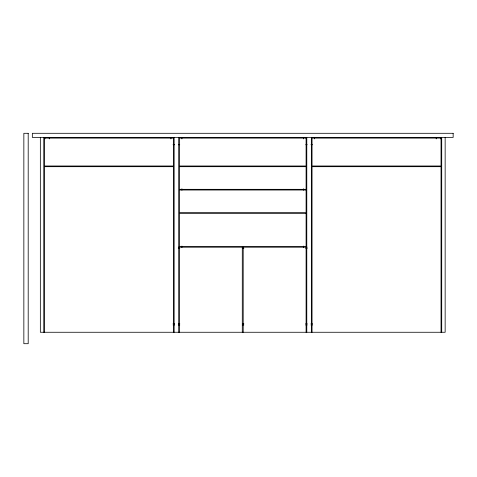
<?xml version="1.0" encoding="UTF-8"?>
<svg xmlns="http://www.w3.org/2000/svg" width="477" height="477" viewBox="0 0 477 477"><rect width="100%" height="100%" fill="white"/><g stroke="black" fill="none" stroke-linecap="round" stroke-linejoin="round"><path stroke-width="0.72" d="M173.044 144.734L174.552 144.734M178.285 144.734L179.734 144.734M305.751 144.734L307.2 144.734M310.932 144.734L312.447 144.734M178.309 247.193L307.176 247.193M178.309 248.332L179.799 248.332M242.37 248.332L243.86 248.332M305.691 248.332L307.176 248.332M173.044 323.805L174.528 323.805M178.309 323.805L179.799 323.805M242.37 323.805L243.86 323.805M305.691 323.805L307.176 323.805M310.956 323.805L312.447 323.805M173.044 324.95L174.558 324.95M178.279 324.95L179.799 324.95M242.37 324.95L243.86 324.95M305.691 324.95L307.206 324.95M310.926 324.95L312.447 324.95M445.148 137.412L445.148 332.266L40.342 332.266L40.342 137.412M441.714 137.412L441.714 332.266M441.028 332.266L441.028 166.688L312.041 166.688L312.041 332.266M440.569 137.412L440.569 138.902M436.228 137.412L436.228 138.902M314.558 137.412L314.558 138.902M311.356 137.412L311.356 332.266M306.783 137.412L306.783 332.266M306.091 247.193L306.091 332.266M303.581 137.412L303.581 138.902M303.581 188.761L303.581 190.251M303.581 246.066L303.581 247.551M243.198 247.193L243.198 332.266M242.286 247.193L242.286 332.266M181.91 137.412L181.91 138.902M181.91 188.761L181.91 190.251M181.91 246.066L181.91 247.551M179.394 247.193L179.394 332.266M178.708 137.412L178.708 332.266M174.135 137.412L174.135 332.266M173.443 332.266L173.443 166.688L44.456 166.688L44.456 332.266M170.933 137.412L170.933 138.902M49.262 137.412L49.262 138.902M44.916 137.412L44.916 138.902M43.771 137.412L43.771 332.266M28.197 133.298L23.85 133.298L23.85 343.702L28.197 343.702L28.197 133.298M453.15 133.298L32.335 133.298L32.335 137.412L453.15 137.412L453.15 133.298M173.443 138.097L44.456 138.097L44.456 166.002L173.443 166.002L173.443 138.097M306.091 138.097L179.394 138.097L179.394 166.002L306.091 166.002L306.091 138.097M441.028 138.097L312.041 138.097L312.041 166.002L441.028 166.002L441.028 138.097M306.091 166.688L179.394 166.688L179.394 189.327L306.091 189.327L306.091 166.688M306.091 190.013L179.394 190.013L179.394 212.659L306.091 212.659L306.091 190.013M306.091 213.344L179.394 213.344L179.394 246.502L306.091 246.502L306.091 213.344"/></g></svg>
